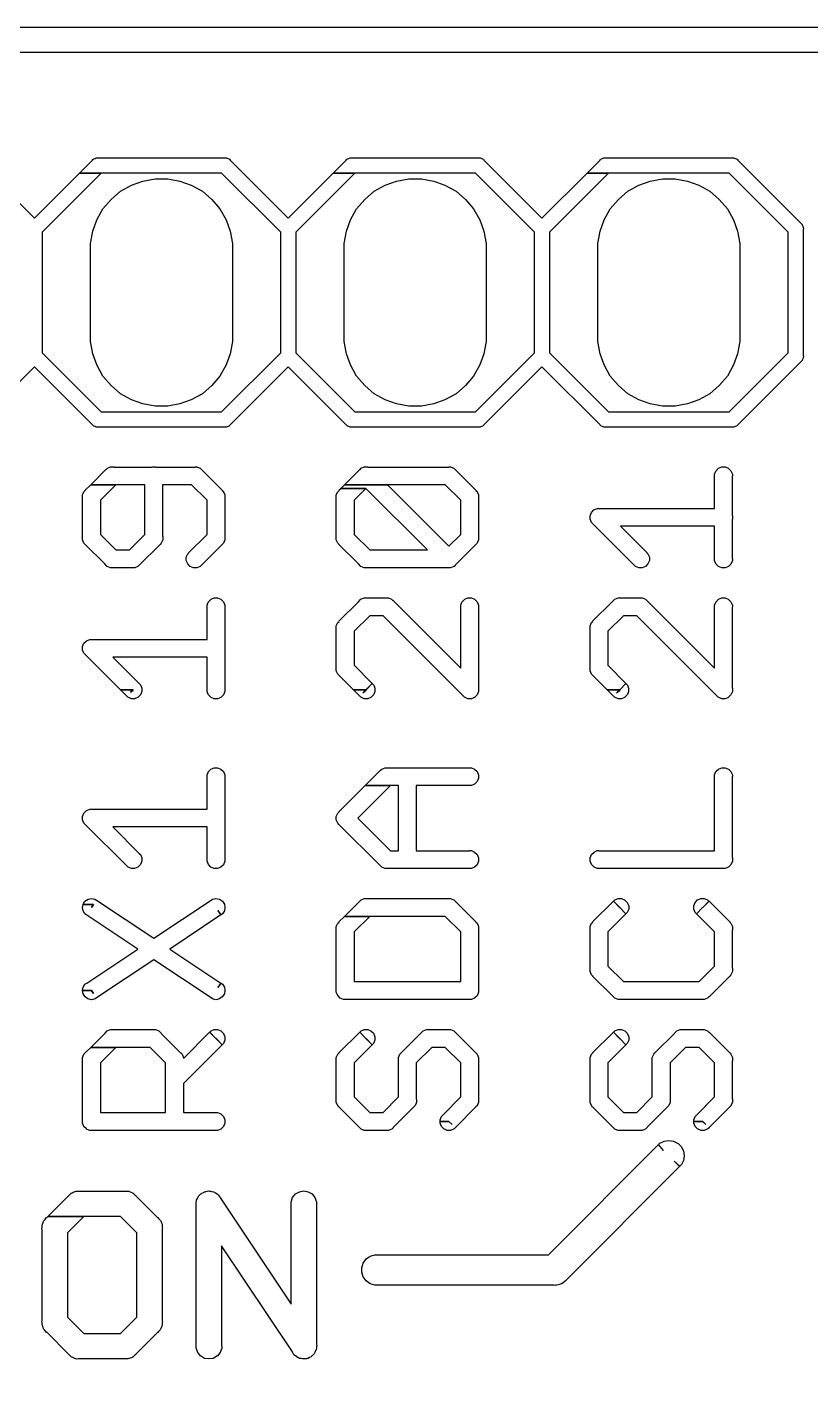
# Model space of a CAD drawing. Extents: x -6 to 103, y 0 to 58.
# Drawn here: x 79.94 to 87.78, y 39.86 to 53.45 of the extents above; entities that cross this region are included whole.
import ezdxf

# ---------------------------------------------------------------- set-up
doc = ezdxf.new("R2010")
doc.units = 0
doc.layers.add('L2D0', color=1, linetype='CONTINUOUS')

msp = doc.modelspace()

# ---------------------------------------------------------------- linework, layer by layer
at = {"layer": 'L2D0'}
for points in [[(0.999, 53.454), (97.496, 53.454)], [(101.447, 5.12), (101.447, 37.78), (98.953, 40.274), (98.951, 40.275), (98.946, 40.281), (98.944, 40.283), (98.942, 40.286), (98.93, 40.298), (98.927, 40.304), (98.923, 40.309), (98.917, 40.326), (98.91, 40.34), (98.91, 40.345), (98.907, 40.352), (98.907, 40.374), (98.906, 40.385), (98.907, 40.388), (98.907, 51.75), (97.457, 53.2), (0.262, 53.2)], [(79.429, 52.124), (80.01, 51.543), (80.461, 51.994), (80.677, 51.994), (80.086, 51.403), (80.086, 50.197), (80.677, 49.606), (81.883, 49.606), (82.474, 50.197), (82.474, 51.403), (81.883, 51.994), (80.461, 51.994), (80.591, 52.124), (80.597, 52.132), (80.601, 52.134), (80.603, 52.136), (80.616, 52.141), (80.628, 52.146), (80.631, 52.146), (80.637, 52.148), (80.654, 52.146), (81.906, 52.146), (81.923, 52.148), (81.929, 52.146), (81.932, 52.146), (81.944, 52.141), (81.957, 52.136), (81.959, 52.134), (81.963, 52.132), (81.969, 52.124), (82.55, 51.543), (83.001, 51.994), (83.217, 51.994), (82.626, 51.403), (82.626, 50.197), (83.217, 49.606), (84.423, 49.606), (85.014, 50.197), (85.014, 51.403), (84.423, 51.994), (83.001, 51.994), (83.131, 52.124), (83.137, 52.132), (83.141, 52.134), (83.143, 52.136), (83.156, 52.141), (83.168, 52.146), (83.171, 52.146), (83.177, 52.148), (83.194, 52.146), (84.446, 52.146), (84.463, 52.148), (84.469, 52.146), (84.472, 52.146), (84.484, 52.141), (84.497, 52.136), (84.499, 52.134), (84.503, 52.132), (84.509, 52.124), (85.09, 51.543), (85.541, 51.994), (85.757, 51.994), (85.166, 51.403), (85.166, 50.197), (85.757, 49.606), (86.963, 49.606), (87.554, 50.197), (87.554, 51.403), (86.963, 51.994), (85.541, 51.994), (85.671, 52.124), (85.677, 52.132), (85.681, 52.134), (85.683, 52.136), (85.696, 52.141), (85.708, 52.146), (85.711, 52.146), (85.717, 52.148), (85.734, 52.146), (86.986, 52.146), (87.003, 52.148), (87.009, 52.146), (87.012, 52.146), (87.024, 52.141), (87.037, 52.136), (87.039, 52.134), (87.043, 52.132), (87.049, 52.124), (87.684, 51.489), (87.692, 51.483), (87.694, 51.479), (87.696, 51.477), (87.701, 51.464), (87.706, 51.452), (87.706, 51.449), (87.708, 51.443), (87.706, 51.426), (87.706, 50.174), (87.708, 50.157), (87.706, 50.151), (87.706, 50.148), (87.701, 50.136), (87.696, 50.123), (87.694, 50.121), (87.692, 50.117), (87.684, 50.111), (87.049, 49.476), (87.043, 49.468), (87.039, 49.466), (87.037, 49.464), (87.024, 49.459), (87.012, 49.454), (87.009, 49.454), (87.003, 49.452), (86.986, 49.454), (85.734, 49.454), (85.717, 49.452), (85.711, 49.454), (85.708, 49.454), (85.696, 49.459), (85.683, 49.464), (85.681, 49.466), (85.677, 49.468), (85.671, 49.476), (85.09, 50.057), (84.509, 49.476), (84.503, 49.468), (84.499, 49.466), (84.497, 49.464), (84.484, 49.459), (84.472, 49.454), (84.469, 49.454), (84.463, 49.452), (84.446, 49.454), (83.194, 49.454), (83.177, 49.452), (83.171, 49.454), (83.168, 49.454), (83.156, 49.459), (83.143, 49.464), (83.141, 49.466), (83.137, 49.468), (83.131, 49.476), (82.55, 50.057), (81.969, 49.476), (81.963, 49.468), (81.959, 49.466), (81.957, 49.464), (81.944, 49.459), (81.932, 49.454), (81.929, 49.454), (81.923, 49.452), (81.906, 49.454), (80.654, 49.454), (80.637, 49.452), (80.631, 49.454), (80.628, 49.454), (80.616, 49.459), (80.603, 49.464), (80.601, 49.466), (80.597, 49.468), (80.591, 49.476), (80.01, 50.057), (79.429, 49.476)]]:
    msp.add_lwpolyline(points, dxfattribs=at)
for points in [[(81.216, 49.662), (81.094, 49.685), (80.981, 49.726), (80.869, 49.787), (80.776, 49.87), (80.694, 49.962), (80.633, 50.075), (80.592, 50.187), (80.569, 50.309), (80.569, 51.291), (80.592, 51.413), (80.633, 51.525), (80.694, 51.638), (80.776, 51.73), (80.869, 51.813), (80.981, 51.874), (81.094, 51.915), (81.216, 51.938), (81.344, 51.938), (81.466, 51.915), (81.579, 51.874), (81.691, 51.813), (81.784, 51.73), (81.866, 51.638), (81.927, 51.525), (81.968, 51.413), (81.991, 51.291), (81.991, 50.309), (81.968, 50.187), (81.927, 50.075), (81.866, 49.962), (81.784, 49.87), (81.691, 49.787), (81.579, 49.726), (81.466, 49.685), (81.344, 49.662)], [(83.756, 49.662), (83.634, 49.685), (83.521, 49.726), (83.409, 49.787), (83.316, 49.87), (83.234, 49.962), (83.173, 50.075), (83.132, 50.187), (83.109, 50.309), (83.109, 51.291), (83.132, 51.413), (83.173, 51.525), (83.234, 51.638), (83.316, 51.73), (83.409, 51.813), (83.521, 51.874), (83.634, 51.915), (83.756, 51.938), (83.884, 51.938), (84.006, 51.915), (84.119, 51.874), (84.231, 51.813), (84.324, 51.73), (84.406, 51.638), (84.467, 51.525), (84.508, 51.413), (84.531, 51.291), (84.531, 50.309), (84.508, 50.187), (84.467, 50.075), (84.406, 49.962), (84.324, 49.87), (84.231, 49.787), (84.119, 49.726), (84.006, 49.685), (83.884, 49.662)], [(86.296, 49.662), (86.174, 49.685), (86.061, 49.726), (85.949, 49.787), (85.856, 49.87), (85.774, 49.962), (85.713, 50.075), (85.672, 50.187), (85.649, 50.309), (85.649, 51.291), (85.672, 51.413), (85.713, 51.525), (85.774, 51.638), (85.856, 51.73), (85.949, 51.813), (86.061, 51.874), (86.174, 51.915), (86.296, 51.938), (86.424, 51.938), (86.546, 51.915), (86.659, 51.874), (86.771, 51.813), (86.864, 51.73), (86.946, 51.638), (87.007, 51.525), (87.048, 51.413), (87.071, 51.291), (87.071, 50.309), (87.048, 50.187), (87.007, 50.075), (86.946, 49.962), (86.864, 49.87), (86.771, 49.787), (86.659, 49.726), (86.546, 49.685), (86.424, 49.662)], [(80.771, 48.045), (80.738, 48.059), (80.712, 48.084), (80.517, 48.279), (80.518, 48.28), (80.505, 48.293), (80.491, 48.325), (80.491, 48.774), (80.505, 48.807), (80.518, 48.82), (80.517, 48.821), (80.572, 48.876), (80.825, 48.876), (80.669, 48.721), (80.669, 48.379), (80.825, 48.224), (80.959, 48.224), (81.114, 48.379), (81.114, 48.876), (80.572, 48.876), (80.725, 49.028), (80.725, 49.027), (80.739, 49.041), (80.771, 49.055), (80.805, 49.055), (80.807, 49.054), (81.184, 49.054), (81.186, 49.055), (81.22, 49.055), (81.222, 49.054), (81.619, 49.054), (81.619, 49.055), (81.635, 49.055), (81.658, 49.045), (81.667, 49.042), (81.668, 49.041), (81.67, 49.04), (81.681, 49.028), (81.682, 49.028), (81.889, 48.821), (81.889, 48.82), (81.901, 48.809), (81.902, 48.807), (81.916, 48.774), (81.916, 48.741), (81.915, 48.739), (81.915, 48.361), (81.916, 48.359), (81.916, 48.325), (81.902, 48.293), (81.901, 48.291), (81.889, 48.28), (81.889, 48.279), (81.682, 48.072), (81.681, 48.072), (81.668, 48.059), (81.635, 48.045), (81.602, 48.045), (81.567, 48.06), (81.543, 48.085), (81.529, 48.118), (81.529, 48.152), (81.543, 48.184), (81.556, 48.197), (81.556, 48.198), (81.737, 48.379), (81.737, 48.721), (81.582, 48.876), (81.292, 48.876), (81.292, 48.361), (81.293, 48.359), (81.293, 48.325), (81.279, 48.293), (81.278, 48.291), (81.266, 48.28), (81.266, 48.279), (81.059, 48.072), (81.058, 48.072), (81.045, 48.059), (81.013, 48.045), (80.979, 48.045), (80.977, 48.046), (80.807, 48.046), (80.805, 48.045)], [(83.311, 48.045), (83.278, 48.059), (83.252, 48.084), (83.057, 48.279), (83.058, 48.28), (83.045, 48.293), (83.031, 48.325), (83.031, 48.774), (83.045, 48.807), (83.058, 48.82), (83.057, 48.821), (83.075, 48.839), (83.328, 48.839), (83.209, 48.721), (83.209, 48.379), (83.365, 48.224), (83.944, 48.224), (83.328, 48.839), (83.075, 48.839), (83.112, 48.876), (83.543, 48.876), (84.159, 48.261), (84.277, 48.379), (84.277, 48.721), (84.122, 48.876), (83.112, 48.876), (83.265, 49.028), (83.265, 49.027), (83.279, 49.041), (83.311, 49.055), (83.345, 49.055), (83.347, 49.054), (84.159, 49.054), (84.159, 49.055), (84.175, 49.055), (84.198, 49.045), (84.207, 49.042), (84.208, 49.041), (84.21, 49.04), (84.221, 49.028), (84.222, 49.028), (84.429, 48.821), (84.429, 48.82), (84.441, 48.809), (84.442, 48.807), (84.456, 48.774), (84.456, 48.741), (84.455, 48.739), (84.455, 48.361), (84.456, 48.359), (84.456, 48.325), (84.442, 48.293), (84.441, 48.291), (84.429, 48.28), (84.429, 48.279), (84.222, 48.072), (84.221, 48.072), (84.21, 48.06), (84.208, 48.059), (84.175, 48.045), (84.142, 48.045), (84.14, 48.046), (83.347, 48.046), (83.345, 48.045)], [(86.059, 48.045), (86.026, 48.059), (86.013, 48.072), (85.609, 48.475), (85.591, 48.493), (85.585, 48.5), (85.571, 48.533), (85.571, 48.567), (85.585, 48.6), (85.61, 48.626), (85.646, 48.639), (86.817, 48.639), (86.817, 48.981), (86.829, 49.013), (86.857, 49.041), (86.889, 49.055), (86.923, 49.055), (86.955, 49.041), (86.982, 49.014), (86.996, 48.982), (86.996, 48.965), (86.995, 48.965), (86.995, 48.569), (86.996, 48.567), (86.996, 48.533), (86.995, 48.531), (86.995, 48.135), (86.996, 48.135), (86.996, 48.118), (86.981, 48.083), (86.956, 48.059), (86.923, 48.045), (86.889, 48.045), (86.856, 48.059), (86.83, 48.084), (86.817, 48.12), (86.817, 48.461), (85.875, 48.461), (86.139, 48.198), (86.138, 48.197), (86.151, 48.184), (86.165, 48.151), (86.165, 48.118), (86.151, 48.085), (86.125, 48.059), (86.092, 48.045)], [(80.979, 46.735), (80.943, 46.75), (80.93, 46.765), (80.87, 46.825), (80.996, 46.825), (80.971, 46.8), (80.998, 46.823), (80.996, 46.825), (80.87, 46.825), (80.53, 47.164), (80.517, 47.177), (80.505, 47.19), (80.491, 47.223), (80.491, 47.257), (80.505, 47.29), (80.529, 47.315), (80.564, 47.33), (80.597, 47.33), (80.599, 47.329), (81.737, 47.329), (81.737, 47.671), (81.749, 47.703), (81.777, 47.731), (81.809, 47.745), (81.843, 47.745), (81.875, 47.731), (81.902, 47.704), (81.916, 47.672), (81.916, 47.655), (81.915, 47.655), (81.915, 47.259), (81.916, 47.257), (81.916, 47.223), (81.915, 47.221), (81.915, 46.825), (81.916, 46.825), (81.916, 46.808), (81.902, 46.776), (81.875, 46.749), (81.843, 46.735), (81.809, 46.735), (81.777, 46.749), (81.749, 46.777), (81.737, 46.809), (81.737, 47.151), (80.795, 47.151), (81.059, 46.888), (81.058, 46.887), (81.071, 46.874), (81.085, 46.842), (81.085, 46.808), (81.071, 46.775), (81.047, 46.75), (81.012, 46.735)], [(83.311, 46.735), (83.276, 46.75), (83.265, 46.762), (83.203, 46.824), (83.328, 46.824), (83.327, 46.823), (83.327, 46.824), (83.297, 46.794), (83.331, 46.823), (83.33, 46.824), (83.203, 46.824), (83.057, 46.97), (83.045, 46.983), (83.031, 47.016), (83.031, 47.465), (83.045, 47.497), (83.058, 47.51), (83.057, 47.511), (83.252, 47.706), (83.278, 47.731), (83.311, 47.745), (83.345, 47.745), (83.347, 47.744), (83.517, 47.744), (83.519, 47.745), (83.553, 47.745), (83.585, 47.731), (83.598, 47.718), (83.598, 47.717), (83.599, 47.718), (84.277, 47.04), (84.277, 47.671), (84.289, 47.703), (84.317, 47.731), (84.349, 47.745), (84.383, 47.745), (84.415, 47.731), (84.442, 47.704), (84.456, 47.672), (84.456, 47.655), (84.455, 47.655), (84.455, 46.844), (84.456, 46.842), (84.456, 46.808), (84.442, 46.776), (84.415, 46.749), (84.383, 46.735), (84.349, 46.735), (84.314, 46.75), (84.303, 46.762), (83.499, 47.566), (83.365, 47.566), (83.209, 47.411), (83.209, 47.07), (83.391, 46.888), (83.328, 46.825), (83.329, 46.825), (83.391, 46.887), (83.405, 46.873), (83.417, 46.841), (83.417, 46.809), (83.405, 46.777), (83.377, 46.749), (83.345, 46.735)], [(85.851, 46.735), (85.816, 46.75), (85.805, 46.762), (85.743, 46.824), (85.868, 46.824), (85.867, 46.823), (85.867, 46.824), (85.837, 46.794), (85.871, 46.823), (85.87, 46.824), (85.743, 46.824), (85.597, 46.97), (85.585, 46.983), (85.571, 47.016), (85.571, 47.465), (85.585, 47.497), (85.598, 47.51), (85.597, 47.511), (85.792, 47.706), (85.818, 47.731), (85.851, 47.745), (85.885, 47.745), (85.887, 47.744), (86.057, 47.744), (86.059, 47.745), (86.093, 47.745), (86.125, 47.731), (86.138, 47.718), (86.138, 47.717), (86.139, 47.718), (86.817, 47.04), (86.817, 47.671), (86.829, 47.703), (86.857, 47.731), (86.889, 47.745), (86.923, 47.745), (86.955, 47.731), (86.982, 47.704), (86.996, 47.672), (86.996, 47.655), (86.995, 47.655), (86.995, 46.844), (86.996, 46.842), (86.996, 46.808), (86.982, 46.776), (86.955, 46.749), (86.923, 46.735), (86.889, 46.735), (86.854, 46.75), (86.843, 46.762), (86.039, 47.566), (85.905, 47.566), (85.749, 47.411), (85.749, 47.07), (85.931, 46.888), (85.868, 46.825), (85.869, 46.825), (85.931, 46.887), (85.945, 46.873), (85.957, 46.841), (85.957, 46.809), (85.945, 46.777), (85.917, 46.749), (85.885, 46.735)], [(80.979, 45.037), (80.946, 45.051), (80.933, 45.063), (80.517, 45.479), (80.505, 45.492), (80.491, 45.525), (80.491, 45.558), (80.505, 45.591), (80.531, 45.617), (80.564, 45.631), (81.737, 45.631), (81.737, 45.973), (81.75, 46.008), (81.776, 46.032), (81.809, 46.046), (81.843, 46.046), (81.876, 46.032), (81.901, 46.008), (81.916, 45.974), (81.916, 45.957), (81.915, 45.957), (81.915, 45.56), (81.916, 45.558), (81.916, 45.525), (81.915, 45.523), (81.915, 45.126), (81.916, 45.126), (81.916, 45.11), (81.901, 45.075), (81.876, 45.051), (81.843, 45.037), (81.809, 45.037), (81.776, 45.051), (81.75, 45.076), (81.737, 45.112), (81.737, 45.453), (80.795, 45.453), (81.059, 45.189), (81.058, 45.188), (81.071, 45.176), (81.085, 45.143), (81.085, 45.11), (81.071, 45.077), (81.045, 45.051), (81.012, 45.037)], [(83.519, 45.037), (83.486, 45.051), (83.473, 45.063), (83.057, 45.479), (83.045, 45.492), (83.031, 45.525), (83.031, 45.558), (83.045, 45.591), (83.058, 45.604), (83.057, 45.605), (83.321, 45.868), (83.573, 45.868), (83.246, 45.542), (83.573, 45.215), (83.654, 45.215), (83.654, 45.868), (83.321, 45.868), (83.473, 46.02), (83.486, 46.032), (83.519, 46.046), (84.383, 46.046), (84.416, 46.032), (84.441, 46.008), (84.456, 45.974), (84.456, 45.94), (84.442, 45.908), (84.415, 45.881), (84.383, 45.867), (84.366, 45.867), (84.366, 45.868), (83.832, 45.868), (83.832, 45.215), (84.366, 45.215), (84.366, 45.216), (84.383, 45.216), (84.416, 45.202), (84.441, 45.178), (84.456, 45.143), (84.456, 45.11), (84.441, 45.075), (84.416, 45.051), (84.383, 45.037)], [(85.644, 45.037), (85.611, 45.051), (85.585, 45.077), (85.571, 45.11), (85.571, 45.143), (85.585, 45.176), (85.611, 45.202), (85.644, 45.216), (85.66, 45.216), (85.66, 45.215), (86.817, 45.215), (86.817, 45.973), (86.83, 46.008), (86.856, 46.032), (86.889, 46.046), (86.923, 46.046), (86.956, 46.032), (86.981, 46.008), (86.996, 45.974), (86.996, 45.957), (86.995, 45.957), (86.995, 45.145), (86.996, 45.143), (86.996, 45.11), (86.981, 45.075), (86.956, 45.051), (86.923, 45.037)], [(80.58, 43.725), (80.545, 43.734), (80.516, 43.753), (80.497, 43.782), (80.489, 43.816), (80.579, 43.816), (80.599, 43.788), (80.581, 43.816), (80.489, 43.816), (80.489, 43.817), (80.497, 43.851), (80.515, 43.881), (80.532, 43.892), (81.043, 44.232), (80.532, 44.572), (80.515, 44.583), (80.497, 44.613), (80.489, 44.647), (80.496, 44.676), (80.599, 44.676), (80.579, 44.648), (80.581, 44.648), (80.599, 44.676), (80.496, 44.676), (80.497, 44.681), (80.515, 44.71), (80.546, 44.731), (80.58, 44.737), (80.615, 44.731), (80.631, 44.72), (81.203, 44.339), (81.777, 44.721), (81.777, 44.722), (81.793, 44.731), (81.826, 44.737), (81.86, 44.731), (81.89, 44.711), (81.91, 44.681), (81.916, 44.647), (81.91, 44.613), (81.891, 44.584), (81.877, 44.574), (81.845, 44.618), (81.875, 44.573), (81.363, 44.232), (81.875, 43.891), (81.845, 43.846), (81.877, 43.89), (81.891, 43.88), (81.91, 43.851), (81.916, 43.817), (81.91, 43.782), (81.889, 43.752), (81.861, 43.734), (81.826, 43.725), (81.792, 43.733), (81.777, 43.742), (81.777, 43.743), (81.203, 44.125), (80.631, 43.744), (80.616, 43.734)], [(83.104, 43.727), (83.071, 43.741), (83.045, 43.767), (83.031, 43.8), (83.031, 44.456), (83.045, 44.489), (83.058, 44.502), (83.057, 44.503), (83.112, 44.558), (83.365, 44.558), (83.209, 44.403), (83.209, 43.906), (84.277, 43.906), (84.277, 44.403), (84.122, 44.558), (83.112, 44.558), (83.265, 44.71), (83.265, 44.709), (83.279, 44.723), (83.311, 44.737), (83.345, 44.737), (83.347, 44.736), (84.159, 44.736), (84.159, 44.737), (84.175, 44.737), (84.198, 44.727), (84.207, 44.724), (84.208, 44.723), (84.21, 44.722), (84.221, 44.71), (84.222, 44.71), (84.429, 44.503), (84.429, 44.502), (84.441, 44.491), (84.442, 44.489), (84.456, 44.456), (84.456, 44.423), (84.455, 44.421), (84.455, 43.835), (84.456, 43.833), (84.456, 43.8), (84.441, 43.765), (84.416, 43.741), (84.383, 43.727), (84.349, 43.727), (84.347, 43.728), (83.139, 43.728), (83.137, 43.727)], [(85.851, 43.727), (85.818, 43.741), (85.792, 43.766), (85.597, 43.961), (85.598, 43.962), (85.585, 43.975), (85.571, 44.007), (85.571, 44.456), (85.585, 44.489), (85.598, 44.502), (85.597, 44.503), (85.805, 44.71), (85.867, 44.647), (85.868, 44.648), (85.806, 44.71), (85.819, 44.723), (85.851, 44.737), (85.885, 44.737), (85.917, 44.723), (85.944, 44.696), (85.958, 44.664), (85.958, 44.63), (85.944, 44.598), (85.931, 44.585), (85.869, 44.647), (85.868, 44.646), (85.931, 44.584), (85.749, 44.403), (85.749, 44.061), (85.905, 43.906), (86.662, 43.906), (86.817, 44.061), (86.817, 44.403), (86.636, 44.584), (86.698, 44.646), (86.697, 44.646), (86.636, 44.585), (86.623, 44.598), (86.609, 44.63), (86.609, 44.664), (86.623, 44.697), (86.648, 44.723), (86.684, 44.736), (86.713, 44.736), (86.747, 44.724), (86.761, 44.71), (86.699, 44.648), (86.699, 44.647), (86.762, 44.71), (86.969, 44.503), (86.969, 44.502), (86.981, 44.491), (86.982, 44.489), (86.996, 44.456), (86.996, 44.423), (86.995, 44.421), (86.995, 44.043), (86.996, 44.041), (86.996, 44.007), (86.982, 43.975), (86.981, 43.973), (86.969, 43.962), (86.969, 43.961), (86.762, 43.754), (86.761, 43.754), (86.748, 43.741), (86.715, 43.727), (86.682, 43.727), (86.68, 43.728), (85.887, 43.728), (85.885, 43.727)], [(80.564, 42.417), (80.538, 42.428), (80.53, 42.431), (80.529, 42.432), (80.505, 42.457), (80.491, 42.49), (80.491, 43.147), (80.505, 43.179), (80.518, 43.192), (80.517, 43.193), (80.572, 43.248), (80.825, 43.248), (80.669, 43.093), (80.669, 42.596), (81.322, 42.596), (81.322, 42.903), (81.321, 42.905), (81.321, 42.939), (81.322, 42.941), (81.322, 43.093), (81.166, 43.248), (80.572, 43.248), (80.712, 43.388), (80.738, 43.413), (80.771, 43.427), (80.805, 43.427), (80.807, 43.426), (81.184, 43.426), (81.186, 43.427), (81.22, 43.427), (81.253, 43.413), (81.26, 43.407), (81.264, 43.403), (81.266, 43.4), (81.278, 43.389), (81.279, 43.387), (81.471, 43.195), (81.474, 43.193), (81.487, 43.181), (81.5, 43.146), (81.5, 43.137), (81.763, 43.4), (81.825, 43.337), (81.826, 43.338), (81.764, 43.4), (81.777, 43.413), (81.809, 43.427), (81.843, 43.427), (81.875, 43.413), (81.902, 43.386), (81.916, 43.354), (81.916, 43.32), (81.902, 43.288), (81.889, 43.275), (81.827, 43.337), (81.826, 43.336), (81.889, 43.274), (81.5, 42.885), (81.5, 42.596), (81.842, 42.596), (81.874, 42.584), (81.902, 42.556), (81.916, 42.524), (81.916, 42.49), (81.902, 42.458), (81.874, 42.43), (81.842, 42.418), (81.43, 42.418), (81.428, 42.417), (81.394, 42.417), (81.392, 42.418), (80.599, 42.418), (80.597, 42.417)], [(83.311, 42.417), (83.285, 42.428), (83.28, 42.43), (83.279, 42.43), (83.276, 42.432), (83.265, 42.444), (83.057, 42.652), (83.045, 42.665), (83.031, 42.698), (83.031, 43.147), (83.045, 43.179), (83.058, 43.192), (83.057, 43.193), (83.265, 43.4), (83.327, 43.337), (83.328, 43.338), (83.266, 43.4), (83.279, 43.413), (83.311, 43.427), (83.345, 43.427), (83.378, 43.413), (83.403, 43.389), (83.418, 43.354), (83.418, 43.321), (83.404, 43.288), (83.391, 43.275), (83.329, 43.337), (83.328, 43.336), (83.391, 43.274), (83.209, 43.093), (83.209, 42.752), (83.365, 42.596), (83.499, 42.596), (83.654, 42.752), (83.654, 43.147), (83.668, 43.179), (83.681, 43.192), (83.68, 43.193), (83.875, 43.387), (83.876, 43.389), (83.901, 43.413), (83.934, 43.427), (83.968, 43.427), (83.97, 43.426), (84.14, 43.426), (84.142, 43.427), (84.175, 43.427), (84.208, 43.413), (84.221, 43.4), (84.221, 43.399), (84.222, 43.4), (84.429, 43.193), (84.429, 43.192), (84.441, 43.181), (84.442, 43.179), (84.456, 43.147), (84.456, 43.113), (84.455, 43.111), (84.455, 42.733), (84.456, 42.731), (84.456, 42.698), (84.442, 42.665), (84.441, 42.663), (84.429, 42.652), (84.224, 42.447), (84.222, 42.444), (84.211, 42.432), (84.175, 42.417), (84.142, 42.417), (84.107, 42.432), (84.083, 42.457), (84.069, 42.49), (84.069, 42.507), (84.158, 42.507), (84.156, 42.505), (84.19, 42.476), (84.159, 42.506), (84.158, 42.507), (84.069, 42.507), (84.069, 42.524), (84.083, 42.556), (84.096, 42.569), (84.096, 42.57), (84.277, 42.752), (84.277, 43.093), (84.122, 43.248), (83.988, 43.248), (83.832, 43.093), (83.832, 42.733), (83.833, 42.731), (83.833, 42.698), (83.819, 42.665), (83.818, 42.663), (83.806, 42.652), (83.601, 42.447), (83.599, 42.444), (83.589, 42.433), (83.587, 42.431), (83.577, 42.427), (83.553, 42.417), (83.519, 42.417), (83.517, 42.418), (83.347, 42.418), (83.345, 42.417)], [(85.851, 42.417), (85.825, 42.428), (85.82, 42.43), (85.819, 42.43), (85.816, 42.432), (85.805, 42.444), (85.597, 42.652), (85.585, 42.665), (85.571, 42.698), (85.571, 43.147), (85.585, 43.179), (85.598, 43.192), (85.597, 43.193), (85.805, 43.4), (85.867, 43.337), (85.868, 43.338), (85.806, 43.4), (85.819, 43.413), (85.851, 43.427), (85.885, 43.427), (85.918, 43.413), (85.943, 43.389), (85.958, 43.354), (85.958, 43.321), (85.944, 43.288), (85.931, 43.275), (85.869, 43.337), (85.868, 43.336), (85.931, 43.274), (85.749, 43.093), (85.749, 42.752), (85.905, 42.596), (86.039, 42.596), (86.194, 42.752), (86.194, 43.147), (86.208, 43.179), (86.221, 43.192), (86.22, 43.193), (86.415, 43.387), (86.416, 43.389), (86.441, 43.413), (86.474, 43.427), (86.508, 43.427), (86.51, 43.426), (86.68, 43.426), (86.682, 43.427), (86.715, 43.427), (86.748, 43.413), (86.761, 43.4), (86.761, 43.399), (86.762, 43.4), (86.969, 43.193), (86.969, 43.192), (86.981, 43.181), (86.982, 43.179), (86.996, 43.147), (86.996, 43.113), (86.995, 43.111), (86.995, 42.733), (86.996, 42.731), (86.996, 42.698), (86.982, 42.665), (86.981, 42.663), (86.969, 42.652), (86.764, 42.447), (86.762, 42.444), (86.751, 42.432), (86.715, 42.417), (86.682, 42.417), (86.647, 42.432), (86.623, 42.457), (86.609, 42.49), (86.609, 42.507), (86.698, 42.507), (86.696, 42.505), (86.73, 42.476), (86.699, 42.506), (86.698, 42.507), (86.609, 42.507), (86.609, 42.524), (86.623, 42.556), (86.636, 42.569), (86.636, 42.57), (86.817, 42.752), (86.817, 43.093), (86.662, 43.248), (86.528, 43.248), (86.372, 43.093), (86.372, 42.733), (86.373, 42.731), (86.373, 42.698), (86.359, 42.665), (86.358, 42.663), (86.346, 42.652), (86.141, 42.447), (86.139, 42.444), (86.129, 42.433), (86.127, 42.431), (86.117, 42.427), (86.093, 42.417), (86.059, 42.417), (86.057, 42.418), (85.887, 42.418), (85.885, 42.417)], [(85.217, 40.867), (85.211, 40.868), (83.439, 40.868), (83.439, 40.869), (83.416, 40.869), (83.37, 40.883), (83.329, 40.911), (83.301, 40.952), (83.287, 40.998), (83.287, 41.044), (83.301, 41.09), (83.329, 41.131), (83.37, 41.159), (83.416, 41.173), (83.439, 41.173), (83.439, 41.174), (85.154, 41.174), (86.252, 42.272), (86.306, 42.218), (86.256, 42.275), (86.271, 42.289), (86.312, 42.31), (86.36, 42.318), (86.408, 42.31), (86.452, 42.287), (86.483, 42.256), (86.506, 42.212), (86.514, 42.164), (86.506, 42.116), (86.485, 42.075), (86.471, 42.06), (86.414, 42.11), (86.468, 42.056), (85.336, 40.924), (85.327, 40.911), (85.309, 40.898), (85.306, 40.896), (85.302, 40.894), (85.286, 40.883), (85.273, 40.879), (85.265, 40.875), (85.253, 40.873), (85.24, 40.869), (85.229, 40.869)], [(80.43, 40.13), (80.418, 40.135), (80.417, 40.135), (80.412, 40.137), (80.385, 40.148), (80.382, 40.15), (80.376, 40.153), (80.359, 40.17), (80.352, 40.176), (80.35, 40.179), (80.135, 40.394), (80.13, 40.397), (80.123, 40.406), (80.108, 40.421), (80.105, 40.427), (80.101, 40.432), (80.095, 40.449), (80.088, 40.463), (80.088, 40.468), (80.085, 40.475), (80.085, 40.496), (80.084, 40.508), (80.086, 40.515), (80.086, 41.427), (80.084, 41.434), (80.085, 41.445), (80.085, 41.466), (80.087, 41.472), (80.088, 41.48), (80.096, 41.495), (80.101, 41.51), (80.106, 41.516), (80.108, 41.52), (80.115, 41.527), (80.13, 41.545), (80.137, 41.549), (80.144, 41.556), (80.503, 41.556), (80.34, 41.392), (80.34, 40.549), (80.503, 40.386), (80.871, 40.386), (81.035, 40.549), (81.035, 41.392), (80.871, 41.556), (80.144, 41.556), (80.351, 41.764), (80.353, 41.767), (80.359, 41.772), (80.363, 41.776), (80.377, 41.788), (80.381, 41.79), (80.386, 41.794), (80.398, 41.798), (80.415, 41.807), (80.423, 41.808), (80.429, 41.81), (80.45, 41.81), (80.462, 41.811), (80.466, 41.81), (80.909, 41.81), (80.913, 41.811), (80.924, 41.81), (80.946, 41.81), (80.953, 41.808), (80.959, 41.807), (80.973, 41.8), (80.989, 41.794), (80.995, 41.789), (80.997, 41.788), (81.011, 41.776), (81.014, 41.773), (81.023, 41.766), (81.026, 41.761), (81.24, 41.547), (81.244, 41.545), (81.252, 41.535), (81.268, 41.519), (81.27, 41.515), (81.274, 41.51), (81.28, 41.492), (81.286, 41.478), (81.287, 41.471), (81.289, 41.464), (81.289, 41.445), (81.29, 41.434), (81.289, 41.43), (81.289, 40.512), (81.29, 40.508), (81.289, 40.497), (81.289, 40.476), (81.286, 40.468), (81.286, 40.464), (81.281, 40.452), (81.274, 40.432), (81.271, 40.428), (81.268, 40.422), (81.25, 40.404), (81.244, 40.397), (81.242, 40.396), (81.026, 40.181), (81.024, 40.177), (81.014, 40.169), (80.998, 40.153), (80.994, 40.151), (80.989, 40.147), (80.968, 40.14), (80.957, 40.135), (80.953, 40.135), (80.945, 40.132), (80.924, 40.132), (80.913, 40.131), (80.909, 40.132), (80.465, 40.132), (80.462, 40.131), (80.451, 40.132), (80.449, 40.132)], [(81.756, 40.131), (81.712, 40.137), (81.673, 40.161), (81.644, 40.195), (81.629, 40.239), (81.629, 41.669), (81.628, 41.673), (81.629, 41.683), (81.629, 41.703), (81.631, 41.709), (81.632, 41.719), (81.64, 41.736), (81.644, 41.747), (81.648, 41.751), (81.652, 41.76), (81.666, 41.773), (81.674, 41.782), (81.68, 41.785), (81.685, 41.79), (81.7, 41.796), (81.712, 41.803), (81.719, 41.804), (81.725, 41.807), (81.737, 41.808), (81.756, 41.812), (81.764, 41.81), (81.77, 41.811), (81.781, 41.807), (81.8, 41.804), (81.81, 41.798), (81.814, 41.797), (81.82, 41.793), (81.839, 41.782), (81.845, 41.775), (81.849, 41.772), (81.857, 41.76), (81.868, 41.747), (81.871, 41.74), (82.578, 40.679), (82.578, 41.703), (82.593, 41.747), (82.623, 41.782), (82.661, 41.803), (82.705, 41.812), (82.749, 41.804), (82.788, 41.782), (82.817, 41.747), (82.833, 41.704), (82.833, 41.683), (82.832, 41.683), (82.832, 40.278), (82.835, 40.267), (82.833, 40.254), (82.833, 40.238), (82.829, 40.226), (82.828, 40.222), (82.824, 40.214), (82.817, 40.195), (82.812, 40.189), (82.809, 40.183), (82.798, 40.172), (82.789, 40.161), (82.784, 40.158), (82.778, 40.152), (82.761, 40.145), (82.748, 40.137), (82.741, 40.136), (82.734, 40.133), (82.712, 40.132), (82.705, 40.131), (82.691, 40.131), (82.678, 40.135), (82.661, 40.137), (82.653, 40.142), (82.649, 40.143), (82.636, 40.152), (82.622, 40.161), (82.619, 40.165), (82.613, 40.169), (82.604, 40.182), (82.599, 40.189), (82.593, 40.195), (82.591, 40.201), (81.883, 41.263), (81.883, 40.259), (81.884, 40.259), (81.884, 40.238), (81.868, 40.195), (81.84, 40.161), (81.799, 40.137)]]:
    msp.add_lwpolyline(points, close=True, dxfattribs=at)

doc.saveas('drawing.dxf')
